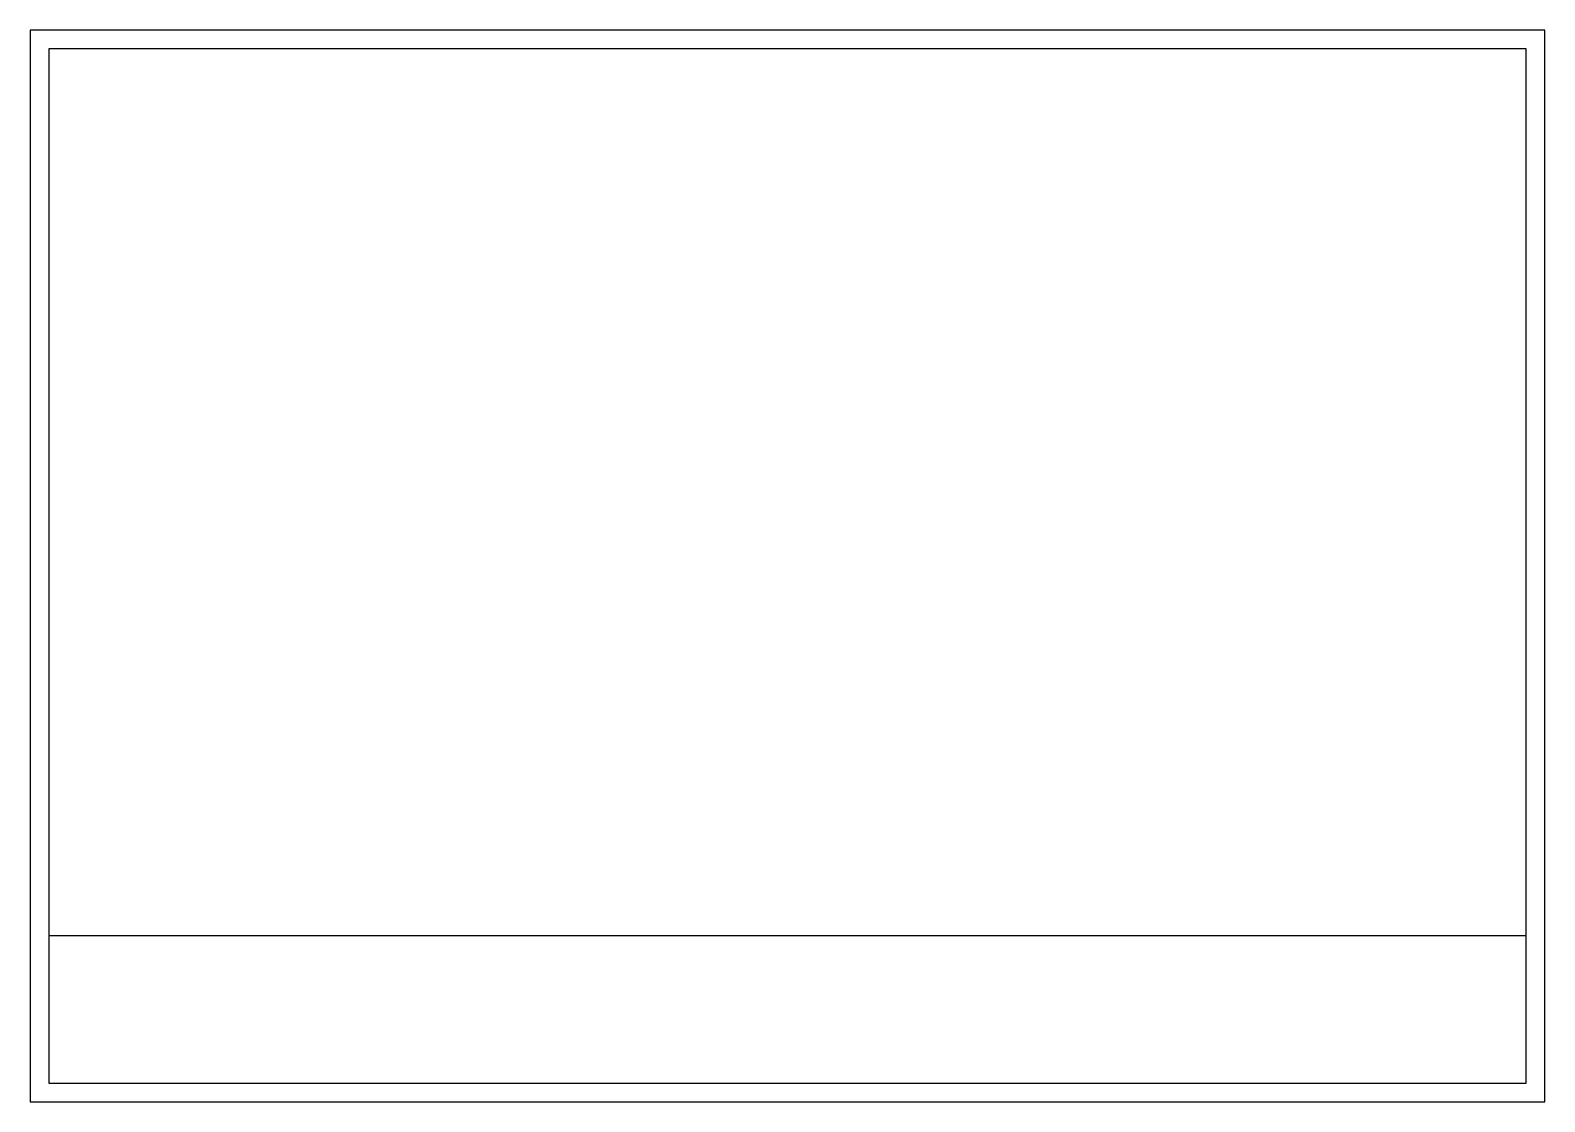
# Model space of a CAD drawing. Extents: x 5 to 415, y 5 to 295.
import ezdxf

# ---------------------------------------------------------------- set-up
doc = ezdxf.new("R2010")
doc.units = 0
doc.header["$LTSCALE"] = 10
doc.layers.get('0').update_dxf_attribs({"color": 1, "linetype": 'CONTINUOUS'})

msp = doc.modelspace()

# ---------------------------------------------------------------- linework, layer by layer
at = {"color": 0, "linetype": 'CONTINUOUS'}
for p, q in [((5, 295), (5, 295)), ((415, 295), (5, 295)), ((5, 295), (5, 5)), ((415, 5), (415, 295)), ((410, 290), (10, 290)), ((10, 290), (10, 10)), ((410, 10), (410, 290)), ((10, 50), (410, 50)), ((10, 10), (410, 10)), ((5, 5), (415, 5))]:
    msp.add_line(p, q, dxfattribs=at)

doc.saveas('drawing.dxf')
